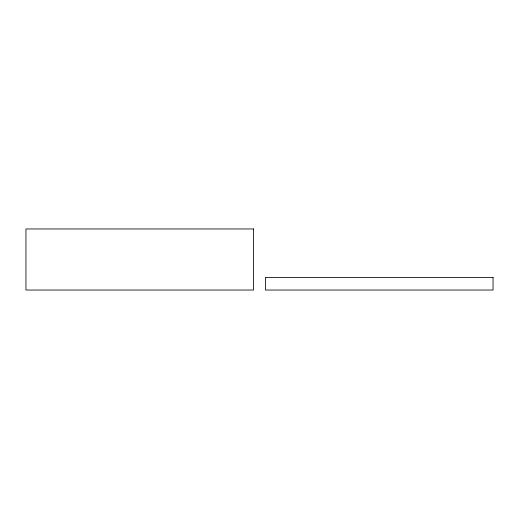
<?xml version="1.0" encoding="UTF-8"?>
<svg xmlns="http://www.w3.org/2000/svg" width="519" height="519" viewBox="0 0 519 519"><rect width="100%" height="100%" fill="white"/><g stroke="black" fill="none" stroke-linecap="round" stroke-linejoin="round"><path stroke-width="0.78" d="M253.59 228.963L25.95 228.963L25.95 290.037L253.59 290.037L253.59 228.963M493.05 277.399L265.41 277.399L265.41 290.037L493.05 290.037L493.05 277.399"/></g></svg>
